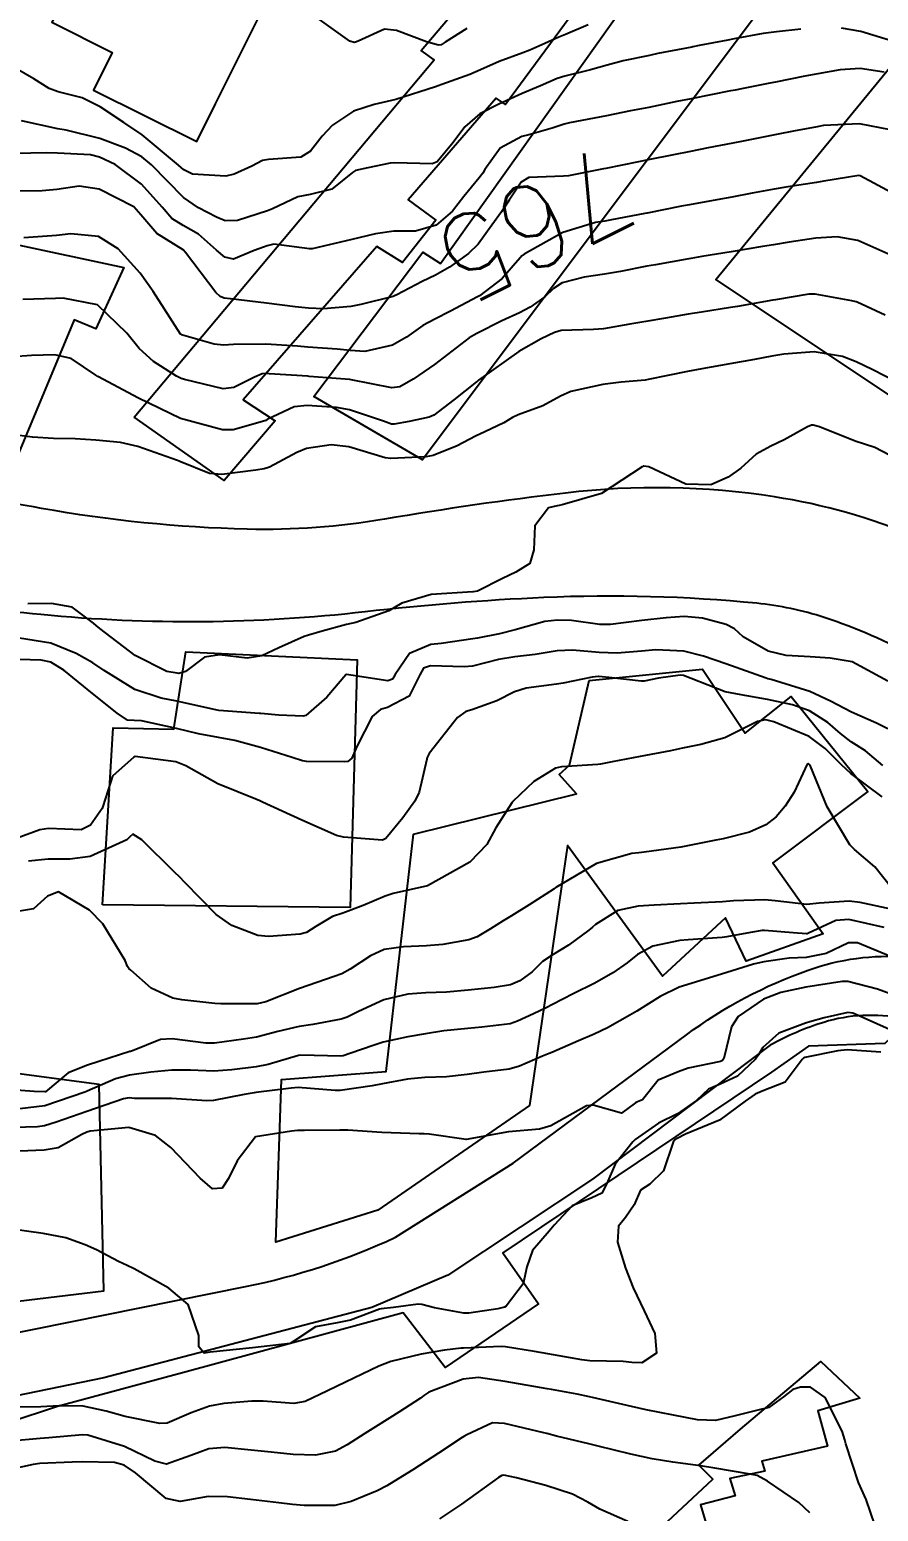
# Model space of a CAD drawing. Header units: metres. Extents: x 318500 to 325275, y 7408834 to 7428799.
# Drawn here: x 320211.8 to 320252.1, y 7410842.1 to 7410912.3 of the extents above; entities that cross this region are included whole.
import ezdxf
from ezdxf.enums import TextEntityAlignment as Align

# ---------------------------------------------------------------- set-up
doc = ezdxf.new("R2010")
doc.units = ezdxf.units.M
doc.header["$MEASUREMENT"] = 0
for name, color, linetype in [('Cotas', 45, 'Continuous'), ('Curvas de Nivel 1m', 11, 'Continuous'), ('Curvas de Nivel 5m', 15, 'Continuous'), ('Edificações', 30, 'Continuous'), ('Vias Primárias', 230, 'Continuous')]:
    doc.layers.add(name, color=color, linetype=linetype)
doc.styles.add('Style-STANDARD', font='STANDARD.shx')

msp = doc.modelspace()

# ---------------------------------------------------------------- linework, layer by layer
at = {"layer": 'Curvas de Nivel 1m', "flags": 128}
for points, elevation in [([(320232.568, 7410912.402), (320231.542, 7410911.745), (320231.35, 7410911.626), (320231.228, 7410911.611), (320230.658, 7410911.759), (320229.238, 7410912.298), (320228.665, 7410912.359), (320227.408, 7410911.798), (320227.283, 7410911.746), (320227.229, 7410911.741), (320227.024, 7410911.803), (320225.249, 7410913.064)], 769), ([(320238.319, 7410912.578), (320237.237, 7410912.118), (320236.922, 7410911.988), (320236.261, 7410911.685), (320235.552, 7410911.368), (320235.223, 7410911.239), (320234.094, 7410910.835), (320233.211, 7410910.435), (320232.714, 7410910.221), (320231.382, 7410909.747), (320231.199, 7410909.683), (320231.084, 7410909.637), (320229.193, 7410909.036), (320228.18, 7410908.8), (320227.187, 7410908.473), (320226.198, 7410907.815), (320225.703, 7410907.291), (320225.161, 7410906.59), (320224.693, 7410906.301), (320223.155, 7410906.183), (320222.883, 7410906.133), (320222.371, 7410905.868), (320221.528, 7410905.493), (320221.143, 7410905.402), (320219.562, 7410905.486), (320219.147, 7410905.693), (320218.888, 7410905.914), (320217.171, 7410907.357), (320216.307, 7410907.949), (320215.187, 7410908.685), (320214.326, 7410909.108), (320213.194, 7410909.403), (320212.758, 7410909.559), (320212.028, 7410910.008), (320211.207, 7410910.48)], 768), ([(320248.401, 7410912.364), (320247.241, 7410912.246), (320246.624, 7410912.161), (320245.235, 7410911.907), (320244.948, 7410911.851), (320243.579, 7410911.585), (320243.289, 7410911.529), (320243.229, 7410911.518), (320241.628, 7410911.21), (320241.223, 7410911.125), (320239.984, 7410910.867), (320239.215, 7410910.663), (320238.427, 7410910.436), (320237.207, 7410910.138), (320236.856, 7410910.025), (320236.057, 7410909.687), (320235.196, 7410909.309), (320234.085, 7410908.817), (320233.186, 7410908.348), (320232.468, 7410907.731), (320231.911, 7410906.997), (320231.155, 7410906.083), (320230.927, 7410905.98), (320229.154, 7410906.029), (320228.928, 7410906.008), (320227.867, 7410905.793), (320227.28, 7410905.666), (320227.147, 7410905.578), (320226.166, 7410904.783), (320225.13, 7410904.522), (320224.553, 7410904.414), (320223.358, 7410903.856), (320223.119, 7410903.758), (320221.689, 7410903.299), (320221.114, 7410903.273), (320220.689, 7410903.459), (320219.85, 7410903.899), (320219.127, 7410904.393), (320217.62, 7410905.933), (320217.156, 7410906.314), (320216.387, 7410906.723), (320215.168, 7410907.189), (320213.576, 7410907.582), (320213.175, 7410907.648), (320211.457, 7410908.016)], 767), ([(320252.959, 7410911.737), (320251.242, 7410912.263), (320250.326, 7410912.411)], 767), ([(320252.35, 7410910.331), (320251.215, 7410910.504), (320250.271, 7410910.437), (320249.211, 7410910.249), (320248.597, 7410910.131), (320247.205, 7410909.861), (320246.94, 7410909.807), (320245.665, 7410909.555), (320245.281, 7410909.477), (320245.199, 7410909.46), (320245.072, 7410909.435), (320243.195, 7410909.063), (320242.527, 7410908.934), (320241.19, 7410908.66), (320240.33, 7410908.487), (320239.186, 7410908.261), (320237.434, 7410907.918), (320237.182, 7410907.856), (320236.609, 7410907.679), (320235.507, 7410907.363), (320235.174, 7410907.274), (320234.154, 7410906.721), (320233.421, 7410905.717), (320233.318, 7410905.547), (320233.144, 7410905.317), (320232.43, 7410904.431), (320231.893, 7410903.738), (320231.113, 7410903.077), (320230.131, 7410902.786), (320229.11, 7410902.787), (320228.228, 7410902.669), (320227.106, 7410902.4), (320225.231, 7410901.958), (320225.101, 7410901.953), (320223.414, 7410902.166), (320223.102, 7410902.098), (320222.927, 7410902.037), (320222.477, 7410901.866), (320221.502, 7410901.468), (320221.095, 7410901.549), (320220.694, 7410901.886), (320219.849, 7410902.641), (320219.111, 7410903.052), (320218.583, 7410903.386), (320218.121, 7410903.925), (320217.136, 7410905.013), (320215.885, 7410905.953), (320215.155, 7410906.303), (320214.717, 7410906.406), (320213.158, 7410906.494), (320212.644, 7410906.511), (320211.157, 7410906.465)], 766), ([(320253.134, 7410904.39), (320251.211, 7410905.418), (320251.149, 7410905.43), (320249.493, 7410905.157), (320249.144, 7410905.101), (320247.783, 7410904.887), (320247.139, 7410904.774), (320246.098, 7410904.588), (320245.133, 7410904.409), (320244.421, 7410904.28), (320243.127, 7410904.041), (320242.749, 7410903.972), (320241.12, 7410903.645), (320241.098, 7410903.643), (320240.998, 7410903.621), (320239.431, 7410903.322), (320239.116, 7410903.267), (320238.668, 7410903.199), (320237.111, 7410902.727), (320235.277, 7410901.697), (320235.179, 7410901.619), (320235.097, 7410901.523), (320234.245, 7410900.546), (320233.162, 7410899.719), (320233.103, 7410899.686), (320233.069, 7410899.671), (320231.799, 7410898.999), (320231.053, 7410898.62), (320230.487, 7410898.319), (320229.699, 7410897.77), (320229.036, 7410897.382), (320227.735, 7410897.091), (320227.033, 7410897.127), (320226.42, 7410897.195), (320225.035, 7410897.297), (320224.533, 7410897.336), (320223.036, 7410897.429), (320221.499, 7410897.412), (320221.035, 7410897.377), (320220.581, 7410897.432), (320219.04, 7410897.87), (320219.015, 7410897.886), (320218.988, 7410897.911), (320218.224, 7410899.089), (320217.699, 7410899.931), (320217.083, 7410900.805), (320216.034, 7410901.951), (320215.106, 7410902.541), (320213.785, 7410902.658), (320213.106, 7410902.577), (320211.565, 7410902.474)], 764), ([(320253.1, 7410901.46), (320251.109, 7410902.341), (320250.131, 7410902.516), (320249.109, 7410902.453), (320247.85, 7410902.272), (320247.106, 7410902.146), (320246.592, 7410902.058), (320245.102, 7410901.804), (320243.71, 7410901.581), (320243.19, 7410901.497), (320243.098, 7410901.484), (320241.508, 7410901.199), (320241.093, 7410901.122), (320239.845, 7410900.876), (320239.087, 7410900.752), (320238.125, 7410900.613), (320237.08, 7410900.34), (320236.677, 7410900.075), (320236.261, 7410899.682), (320235.574, 7410899.18), (320235.058, 7410898.922), (320234.222, 7410898.538), (320233.043, 7410897.944), (320232.898, 7410897.866), (320232.682, 7410897.725), (320231.027, 7410896.469), (320230.029, 7410895.765), (320229.384, 7410895.404), (320229.014, 7410895.364), (320227.077, 7410895.742), (320227.019, 7410895.752), (320226.37, 7410895.81), (320225.098, 7410895.906), (320225.021, 7410895.914), (320223.193, 7410896.029), (320223.022, 7410896.041), (320222.861, 7410896.022), (320222.499, 7410895.865), (320221.517, 7410895.37), (320221.011, 7410895.306), (320219.176, 7410895.749), (320219.018, 7410895.807), (320218.801, 7410895.913), (320217.708, 7410896.611), (320217.033, 7410897.227), (320216.444, 7410897.946), (320215.06, 7410899.292), (320213.431, 7410899.618), (320213.064, 7410899.593), (320211.521, 7410899.555)], 763), ([(320252.407, 7410898.806), (320251.069, 7410899.424), (320251.026, 7410899.437), (320250.813, 7410899.484), (320249.074, 7410899.803), (320248.786, 7410899.802), (320247.206, 7410899.538), (320247.093, 7410899.516), (320247.07, 7410899.515), (320245.396, 7410899.224), (320245.064, 7410899.166), (320243.69, 7410898.951), (320243.059, 7410898.85), (320241.991, 7410898.671), (320241.053, 7410898.512), (320240.296, 7410898.383), (320239.048, 7410898.162), (320238.566, 7410898.128), (320237.046, 7410898.086), (320236.728, 7410897.991), (320236.098, 7410897.684), (320235.034, 7410897.077), (320233.121, 7410895.718), (320233.065, 7410895.674), (320233.019, 7410895.639), (320231.943, 7410894.799), (320230.995, 7410894.067), (320230.779, 7410893.967), (320229.825, 7410893.762), (320229.121, 7410893.636), (320228.988, 7410893.646), (320228.609, 7410893.776), (320226.998, 7410894.316), (320226.384, 7410894.425), (320225, 7410894.523), (320224.381, 7410894.457), (320223.106, 7410893.858), (320223.033, 7410893.815), (320222.989, 7410893.795), (320221.488, 7410893.367), (320220.982, 7410893.366), (320218.99, 7410893.91), (320217.004, 7410894.869), (320215.075, 7410895.903), (320215.02, 7410895.934), (320214.976, 7410895.961), (320213.802, 7410896.752), (320213.029, 7410896.923), (320211.919, 7410896.896), (320211.028, 7410896.824)], 762), ([(320253.022, 7410895.6), (320251.785, 7410896.226), (320251.031, 7410896.594), (320250.385, 7410896.841), (320249.036, 7410897.061), (320247.601, 7410896.958), (320247.033, 7410896.861), (320246.202, 7410896.712), (320245.029, 7410896.503), (320243.713, 7410896.266), (320243.025, 7410896.135), (320241.164, 7410895.751), (320241.021, 7410895.731), (320239.889, 7410895.627), (320239.124, 7410895.533), (320239.018, 7410895.517), (320237.492, 7410895.184), (320237.009, 7410894.967), (320236.167, 7410894.513), (320234.996, 7410894.086), (320234.737, 7410893.951), (320234.316, 7410893.7), (320233.424, 7410893.273), (320232.98, 7410893.066), (320232.101, 7410892.605), (320230.966, 7410892.155), (320230.628, 7410892.09), (320228.964, 7410892.005), (320228.691, 7410892.047), (320226.971, 7410892.558), (320226.127, 7410892.659), (320224.97, 7410892.483), (320224.508, 7410892.296), (320223.645, 7410891.843), (320223.207, 7410891.598), (320222.957, 7410891.519), (320222.564, 7410891.463), (320220.954, 7410891.249), (320220.367, 7410891.302), (320218.96, 7410891.863), (320218.928, 7410891.879), (320218.846, 7410891.912), (320216.97, 7410892.575), (320216.147, 7410892.774), (320214.974, 7410892.879), (320214, 7410892.949), (320212.975, 7410892.958), (320211.965, 7410893.015), (320210.977, 7410893.144)], 761), ([(320252.52, 7410881.455), (320250.843, 7410882.367), (320249.799, 7410882.543), (320248.846, 7410882.605), (320247.705, 7410882.663), (320246.85, 7410882.87), (320245.671, 7410883.548), (320245.25, 7410883.941), (320244.866, 7410884.141), (320243.74, 7410884.448), (320242.869, 7410884.522), (320242.012, 7410884.455), (320240.867, 7410884.331), (320239.377, 7410884.144), (320238.865, 7410884.144), (320237.533, 7410884.326), (320236.867, 7410884.353), (320236.265, 7410884.277), (320234.862, 7410883.895), (320234.109, 7410883.701), (320233.074, 7410883.5), (320232.856, 7410883.459), (320231.353, 7410883.242), (320230.852, 7410883.186), (320229.841, 7410882.764), (320229.175, 7410881.767), (320229.047, 7410881.547), (320228.825, 7410881.468), (320226.861, 7410881.768), (320226.829, 7410881.757), (320225.934, 7410880.692), (320224.925, 7410879.828), (320224.8, 7410879.788), (320223.657, 7410879.841), (320222.801, 7410879.913), (320222.735, 7410879.917), (320220.803, 7410880.07), (320220.584, 7410880.103), (320218.809, 7410880.511), (320218.075, 7410880.653), (320216.817, 7410881.059), (320215.368, 7410881.952), (320214.835, 7410882.323), (320214.041, 7410882.773), (320212.849, 7410883.249), (320211.363, 7410883.495)], 759), ([(320252.532, 7410879.189), (320251.986, 7410879.462), (320250.808, 7410879.99), (320249.803, 7410880.507), (320248.822, 7410880.963), (320247, 7410881.528), (320246.831, 7410881.572), (320246.765, 7410881.597), (320244.841, 7410882.274), (320243.785, 7410882.637), (320242.849, 7410882.872), (320241.522, 7410882.932), (320240.849, 7410882.87), (320239.697, 7410882.777), (320238.848, 7410882.811), (320237.583, 7410882.925), (320236.848, 7410882.889), (320235.807, 7410882.719), (320234.844, 7410882.603), (320234.069, 7410882.474), (320232.837, 7410882.167), (320232.436, 7410882.126), (320230.836, 7410882.175), (320230.518, 7410882.07), (320230.33, 7410881.755), (320229.827, 7410880.748), (320228.807, 7410880.208), (320228.467, 7410880.113), (320228.085, 7410879.781), (320227.356, 7410878.362), (320227.114, 7410877.795), (320226.926, 7410877.65), (320226.777, 7410877.626), (320224.963, 7410877.642), (320224.778, 7410877.676), (320224.284, 7410877.835), (320222.785, 7410878.313), (320221.563, 7410878.643), (320220.789, 7410878.777), (320219.848, 7410878.952), (320218.793, 7410879.21), (320217.143, 7410879.58), (320216.797, 7410879.591), (320216.471, 7410879.609), (320215.993, 7410879.942), (320214.814, 7410880.865), (320213.465, 7410881.98), (320212.835, 7410882.349), (320212.387, 7410882.444), (320210.837, 7410882.491)], 758), ([(320252.286, 7410877.457), (320251.47, 7410878.153), (320250.791, 7410878.583), (320250.276, 7410878.969), (320249.68, 7410879.497), (320248.808, 7410880.052), (320248.001, 7410880.33), (320246.816, 7410880.59), (320245.567, 7410880.801), (320244.821, 7410880.943), (320243.201, 7410881.584), (320242.832, 7410881.728), (320242.683, 7410881.74), (320241.648, 7410881.602), (320240.977, 7410881.459), (320240.828, 7410881.45), (320239.306, 7410881.633), (320238.831, 7410881.675), (320238.797, 7410881.674), (320238.507, 7410881.645), (320237.129, 7410881.362), (320236.825, 7410881.315), (320235.38, 7410881.126), (320234.819, 7410880.945), (320233.992, 7410880.523), (320232.806, 7410880.099), (320232.518, 7410880.011), (320232.131, 7410879.73), (320230.783, 7410878.02), (320230.691, 7410877.841), (320230.672, 7410877.751), (320230.313, 7410876.198), (320230.097, 7410875.757), (320229.526, 7410874.974), (320228.723, 7410873.99), (320228.574, 7410873.92), (320226.724, 7410874.057), (320226.389, 7410874.141), (320224.735, 7410874.86), (320222.88, 7410875.717), (320222.749, 7410875.78), (320222.563, 7410875.853), (320220.761, 7410876.586), (320219.243, 7410877.432), (320218.776, 7410877.628), (320216.834, 7410877.875), (320216.779, 7410877.855), (320215.759, 7410876.951), (320215.446, 7410875.95), (320215.281, 7410875.413), (320214.73, 7410874.624), (320214.286, 7410874.407), (320212.727, 7410874.461), (320212.314, 7410874.407), (320211.24, 7410874.005)], 757), ([(320252.254, 7410875.962), (320250.774, 7410877.074), (320250.329, 7410877.487), (320249.549, 7410878.26), (320248.793, 7410878.828), (320247.128, 7410879.527), (320246.801, 7410879.608), (320246.716, 7410879.617), (320246.344, 7410879.537), (320244.792, 7410878.761), (320243.658, 7410878.447), (320242.787, 7410878.27), (320242.229, 7410878.152), (320240.783, 7410877.878), (320239.46, 7410877.63), (320238.898, 7410877.518), (320238.778, 7410877.503), (320237.048, 7410877.394), (320236.775, 7410877.322), (320235.749, 7410876.696), (320234.751, 7410875.755), (320234.718, 7410875.723), (320234.693, 7410875.691), (320233.934, 7410874.5), (320233.51, 7410873.708), (320232.711, 7410872.869), (320230.7, 7410871.75), (320229.081, 7410871.379), (320228.692, 7410871.261), (320227.657, 7410870.813), (320226.68, 7410870.451), (320226.194, 7410870.291), (320225.413, 7410869.819), (320224.957, 7410869.534), (320224.664, 7410869.452), (320223.159, 7410869.348), (320222.663, 7410869.392), (320221.427, 7410869.869), (320220.678, 7410870.391), (320219.195, 7410871.903), (320218.953, 7410872.157), (320218.705, 7410872.402), (320217.158, 7410873.926), (320216.724, 7410874.202), (320216.588, 7410874.066), (320216.449, 7410873.934), (320214.712, 7410873.136), (320213.744, 7410873.009), (320212.71, 7410873.019), (320211.783, 7410872.926)], 756), ([(320252.688, 7410870.65), (320251.211, 7410870.954), (320250.693, 7410871.028), (320249.267, 7410870.926), (320248.69, 7410870.87), (320247.181, 7410871.037), (320246.693, 7410871.083), (320245.209, 7410871.036), (320244.692, 7410870.995), (320243.349, 7410870.921), (320242.69, 7410870.894), (320241.455, 7410870.835), (320240.688, 7410870.789), (320239.728, 7410870.581), (320238.674, 7410869.911), (320238.53, 7410869.784), (320238.358, 7410869.645), (320237.38, 7410868.938), (320236.652, 7410868.496), (320236.159, 7410868.163), (320235.656, 7410867.68), (320235.081, 7410867.24), (320234.634, 7410867.062), (320233.867, 7410866.937), (320232.631, 7410866.797), (320231.603, 7410866.708), (320230.629, 7410866.675), (320229.768, 7410866.619), (320228.626, 7410866.345), (320227.431, 7410865.788), (320226.892, 7410865.52), (320226.614, 7410865.427), (320225.258, 7410865.173), (320224.609, 7410865.075), (320223.605, 7410864.84), (320222.601, 7410864.582), (320221.979, 7410864.48), (320220.596, 7410864.295), (320220.189, 7410864.294), (320218.599, 7410864.491), (320218.048, 7410864.466), (320216.712, 7410863.929), (320216.617, 7410863.902), (320216.589, 7410863.894), (320215.119, 7410863.415), (320214.579, 7410863.25), (320213.671, 7410862.876), (320212.588, 7410861.99), (320212.56, 7410861.982), (320212.045, 7410861.995), (320210.561, 7410862.108)], 754), ([(320252.357, 7410869.772), (320250.68, 7410870.148), (320250.06, 7410870.108), (320248.768, 7410869.509), (320248.706, 7410869.472), (320248.669, 7410869.468), (320248.043, 7410869.516), (320246.672, 7410869.639), (320246.565, 7410869.638), (320246.015, 7410869.54), (320244.894, 7410869.329), (320244.666, 7410869.297), (320243.063, 7410869.185), (320242.663, 7410869.15), (320241.379, 7410868.883), (320240.653, 7410868.496), (320240.164, 7410868.101), (320239.492, 7410867.627), (320238.635, 7410867.136), (320237.603, 7410866.628), (320236.625, 7410866.128), (320236.326, 7410865.97), (320235.728, 7410865.679), (320234.974, 7410865.327), (320234.613, 7410865.214), (320233.278, 7410865.042), (320232.609, 7410864.989), (320231.476, 7410864.867), (320230.605, 7410864.74), (320229.764, 7410864.596), (320228.599, 7410864.34), (320228.171, 7410864.202), (320227.019, 7410863.794), (320226.695, 7410863.691), (320226.588, 7410863.675), (320224.697, 7410863.72), (320224.588, 7410863.701), (320223.143, 7410863.283), (320222.58, 7410863.17), (320221.424, 7410863.02), (320220.576, 7410862.962), (320219.461, 7410863.012), (320218.577, 7410863.017), (320217.583, 7410862.912), (320216.573, 7410862.773), (320215.915, 7410862.595), (320214.561, 7410862.013), (320214.525, 7410861.996), (320214.458, 7410861.962), (320212.553, 7410861.315), (320211.37, 7410861.184)], 753), ([(320252.654, 7410868.395), (320251.091, 7410869.046), (320250.664, 7410869.05), (320249.611, 7410868.54), (320248.653, 7410868.352), (320247.853, 7410868.317), (320246.649, 7410868.153), (320246.151, 7410868.034), (320244.64, 7410867.56), (320242.634, 7410866.946), (320241.726, 7410866.502), (320240.622, 7410865.815), (320240.294, 7410865.615), (320239.231, 7410865.011), (320238.606, 7410864.713), (320237.854, 7410864.399), (320236.593, 7410863.85), (320236.465, 7410863.798), (320236.16, 7410863.674), (320235.063, 7410863.205), (320234.581, 7410863.06), (320233.375, 7410862.911), (320232.576, 7410862.808), (320231.609, 7410862.7), (320230.574, 7410862.663), (320229.745, 7410862.586), (320228.569, 7410862.366), (320228.076, 7410862.268), (320226.564, 7410862.043), (320226.322, 7410862.046), (320224.565, 7410862.184), (320224.235, 7410862.164), (320222.561, 7410861.949), (320222.475, 7410861.937), (320222.001, 7410861.858), (320220.557, 7410861.574), (320220.233, 7410861.561), (320218.558, 7410861.668), (320216.811, 7410861.674), (320216.558, 7410861.697), (320216.28, 7410861.657), (320214.551, 7410861.049), (320213.102, 7410860.538), (320212.544, 7410860.37), (320212.208, 7410860.329), (320210.543, 7410860.274)], 752), ([(320252.632, 7410866.633), (320252.033, 7410866.858), (320250.637, 7410867.213), (320250.369, 7410867.216), (320248.634, 7410866.943), (320247.458, 7410866.695), (320246.628, 7410866.372), (320245.43, 7410865.548), (320245.108, 7410865.058), (320244.751, 7410863.558), (320244.684, 7410863.464), (320244.588, 7410863.428), (320243.062, 7410863.104), (320242.58, 7410862.925), (320241.631, 7410862.543), (320240.891, 7410861.607), (320240.662, 7410861.506), (320240.558, 7410861.457), (320239.907, 7410860.973), (320238.557, 7410861.344), (320238.233, 7410861.322), (320236.547, 7410860.369), (320236.005, 7410860.216), (320234.544, 7410860.09), (320232.54, 7410859.72), (320230.779, 7410859.983), (320230.542, 7410859.993), (320230.303, 7410859.992), (320228.543, 7410860.059), (320226.92, 7410860.171), (320226.544, 7410860.169), (320224.863, 7410860.145), (320224.543, 7410860.145), (320224.257, 7410860.119), (320222.54, 7410859.85), (320221.671, 7410858.714), (320221.258, 7410857.869), (320220.962, 7410857.414), (320220.503, 7410857.383), (320219.915, 7410857.889), (320218.532, 7410859.35), (320217.81, 7410859.917), (320216.544, 7410860.296), (320214.704, 7410860.12), (320214.541, 7410860.068), (320214.309, 7410859.963), (320213.185, 7410859.325), (320212.528, 7410859.214), (320211.358, 7410859.171)], 751), ([(320252.193, 7410863.859), (320250.597, 7410863.971), (320250.163, 7410863.92), (320248.591, 7410863.607), (320248.523, 7410863.579), (320248.467, 7410863.511), (320247.653, 7410862.44), (320246.567, 7410862.007), (320246.23, 7410861.87), (320245.76, 7410861.542), (320244.551, 7410860.634), (320242.93, 7410859.971), (320242.542, 7410859.766), (320242.431, 7410859.701), (320242.343, 7410859.592), (320241.884, 7410858.232), (320241.245, 7410857.603), (320240.797, 7410857.315), (320240.495, 7410856.622), (320240.082, 7410856.02), (320239.754, 7410855.621), (320239.705, 7410854.855), (320240.095, 7410853.615), (320240.446, 7410852.683), (320240.973, 7410851.605), (320241.484, 7410850.529), (320241.553, 7410849.598), (320240.867, 7410849.134), (320240.395, 7410849.144), (320239.971, 7410849.191), (320238.396, 7410849.236), (320238.026, 7410849.276), (320236.399, 7410849.568), (320235.781, 7410849.676), (320234.403, 7410849.898), (320234.194, 7410849.903), (320232.402, 7410849.831), (320232.298, 7410849.825), (320231.512, 7410849.733), (320230.398, 7410849.552), (320228.955, 7410849.204), (320228.392, 7410848.98), (320226.811, 7410848.22), (320226.382, 7410848.018), (320225.961, 7410847.806), (320224.899, 7410847.295), (320224.371, 7410847.205), (320222.902, 7410847.315), (320222.372, 7410847.322), (320221.039, 7410847.201), (320220.368, 7410847.087), (320219.491, 7410846.765), (320218.356, 7410846.279), (320218.014, 7410846.255), (320216.36, 7410846.596), (320215.466, 7410846.841), (320214.367, 7410847.081), (320213.241, 7410847.103), (320212.366, 7410847.054), (320211.337, 7410847.028)], 749), ([(320251.907, 7410841.456), (320251.498, 7410842.648), (320251.139, 7410843.468), (320250.529, 7410845.295), (320250.481, 7410845.478), (320250.356, 7410845.893), (320249.559, 7410847.492), (320248.863, 7410847.981), (320248.385, 7410847.983), (320248.026, 7410847.871), (320247.574, 7410847.518), (320246.886, 7410847.011), (320246.37, 7410846.895), (320245.292, 7410846.62), (320244.363, 7410846.394), (320243.505, 7410846.431), (320242.366, 7410846.647), (320241.066, 7410846.907), (320240.372, 7410847.057), (320238.523, 7410847.493), (320238.378, 7410847.526), (320237.801, 7410847.649), (320236.581, 7410847.866), (320236.382, 7410847.903), (320236.107, 7410847.948), (320234.386, 7410848.253), (320233.12, 7410848.442), (320232.386, 7410848.363), (320230.771, 7410847.744), (320230.535, 7410847.591), (320230.376, 7410847.465), (320229.334, 7410846.792), (320228.356, 7410846.175), (320228.107, 7410846.021), (320227.732, 7410845.779), (320226.894, 7410845.239), (320226.337, 7410844.952), (320225.391, 7410844.757), (320224.334, 7410844.785), (320223.282, 7410844.895), (320222.337, 7410844.994), (320221.087, 7410845.121), (320220.338, 7410845.064), (320219.478, 7410844.748), (320218.326, 7410844.335), (320217.772, 7410844.472), (320216.339, 7410845.164), (320214.6, 7410845.702), (320214.346, 7410845.721), (320212.744, 7410845.584), (320212.343, 7410845.55), (320210.927, 7410845.419)], 748), ([(320248.823, 7410842.02), (320248.31, 7410842.51), (320246.815, 7410843.525), (320246.324, 7410843.799), (320246.002, 7410843.857), (320244.329, 7410844.136), (320243.647, 7410844.254), (320242.332, 7410844.418), (320241.349, 7410844.586), (320240.338, 7410844.809), (320238.8, 7410845.177), (320238.345, 7410845.287), (320236.821, 7410845.663), (320236.352, 7410845.778), (320236.212, 7410845.812), (320234.358, 7410846.255), (320233.776, 7410846.282), (320232.57, 7410845.717), (320232.429, 7410845.639), (320232.348, 7410845.598), (320231.217, 7410844.856), (320230.328, 7410844.269), (320230.012, 7410844.066), (320229.521, 7410843.758), (320228.779, 7410843.302), (320228.313, 7410843.063), (320227.077, 7410842.558), (320226.306, 7410842.369), (320224.851, 7410842.367), (320224.306, 7410842.421), (320223.648, 7410842.495), (320222.308, 7410842.647), (320221.218, 7410842.775), (320220.309, 7410842.8), (320218.969, 7410842.563), (320218.308, 7410842.708), (320216.857, 7410843.925), (320216.325, 7410844.277), (320215.853, 7410844.411), (320214.327, 7410844.447), (320213.861, 7410844.432), (320212.325, 7410844.354), (320212.002, 7410844.316), (320210.625, 7410844.007)], 747), ([(320240.201, 7410841.611), (320238.877, 7410842.203), (320238.309, 7410842.524), (320237.575, 7410842.913), (320236.317, 7410843.321), (320234.919, 7410843.684), (320234.322, 7410843.811), (320234.22, 7410843.793), (320234.064, 7410843.694), (320232.307, 7410842.44), (320231.275, 7410841.735)], 746)]:
    msp.add_lwpolyline(points, dxfattribs=dict(at, elevation=elevation))
at = {"layer": 'Curvas de Nivel 5m', "flags": 128}
for points, elevation in [([(320253.141, 7410907.5), (320251.184, 7410907.873), (320249.47, 7410907.793), (320249.182, 7410907.741), (320248.054, 7410907.527), (320247.328, 7410907.387), (320247.177, 7410907.36), (320245.673, 7410907.054), (320245.171, 7410906.956), (320244.011, 7410906.733), (320243.165, 7410906.566), (320242.357, 7410906.408), (320241.158, 7410906.171), (320240.703, 7410906.079), (320239.152, 7410905.763), (320239.047, 7410905.747), (320238.569, 7410905.649), (320237.394, 7410905.419), (320237.146, 7410905.396), (320235.502, 7410905.337), (320235.141, 7410905.114), (320234.571, 7410904.263), (320234.204, 7410903.709), (320233.759, 7410903.068), (320233.104, 7410902.166), (320232.648, 7410901.727), (320231.745, 7410901.086), (320231.084, 7410900.701), (320230.442, 7410900.397), (320229.24, 7410899.777), (320229.129, 7410899.719), (320229.069, 7410899.699), (320227.538, 7410899.32), (320227.061, 7410899.224), (320225.775, 7410899.104), (320225.06, 7410899.134), (320224.43, 7410899.208), (320223.063, 7410899.372), (320221.366, 7410899.576), (320221.066, 7410899.617), (320220.875, 7410899.691), (320220.666, 7410899.886), (320219.221, 7410901.785), (320219.117, 7410901.91), (320217.86, 7410902.681), (320217.116, 7410903.571), (320216.781, 7410903.943), (320215.132, 7410904.78), (320214.19, 7410904.919), (320213.132, 7410904.764), (320212.435, 7410904.696), (320211.13, 7410904.689)], 765), ([(320252.968, 7410891.98), (320251.909, 7410892.533), (320250.98, 7410892.832), (320249.289, 7410893.506), (320248.991, 7410893.593), (320248.915, 7410893.587), (320248.723, 7410893.513), (320247.61, 7410892.894), (320246.976, 7410892.597), (320246.288, 7410892.222), (320245.552, 7410891.551), (320244.956, 7410891.123), (320244.135, 7410890.755), (320242.952, 7410890.788), (320241.188, 7410891.608), (320240.961, 7410891.655), (320240.927, 7410891.644), (320240.884, 7410891.611), (320238.947, 7410890.356), (320237.088, 7410889.814), (320236.941, 7410889.78), (320236.851, 7410889.761), (320236.433, 7410889.675), (320235.784, 7410888.824), (320235.75, 7410887.682), (320235.556, 7410887.028), (320234.894, 7410886.619), (320234.264, 7410886.325), (320233.068, 7410885.717), (320232.88, 7410885.69), (320232.849, 7410885.69), (320230.878, 7410885.559), (320229.486, 7410885.152), (320228.87, 7410884.793), (320227.309, 7410884.238), (320226.863, 7410884.144), (320225.708, 7410883.817), (320225.051, 7410883.634), (320224.856, 7410883.567), (320223.649, 7410883.041), (320222.842, 7410882.655), (320222.156, 7410882.545), (320220.842, 7410882.708), (320220.134, 7410882.597), (320219.22, 7410881.904), (320218.916, 7410881.822), (320218.829, 7410881.828), (320218.346, 7410881.915), (320216.841, 7410882.673), (320215.163, 7410883.955), (320214.993, 7410884.09), (320214.863, 7410884.211), (320213.85, 7410884.956), (320212.871, 7410885.13), (320211.755, 7410885.117)], 760), ([(320252.702, 7410871.655), (320251.904, 7410872.654), (320250.941, 7410873.477), (320250.723, 7410873.694), (320249.655, 7410875.496), (320248.863, 7410877.425), (320248.805, 7410877.51), (320248.748, 7410877.543), (320248.708, 7410877.511), (320248.087, 7410876.189), (320247.659, 7410875.521), (320247.239, 7410875.028), (320246.737, 7410874.643), (320245.973, 7410874.299), (320244.726, 7410873.986), (320244.372, 7410873.918), (320242.72, 7410873.59), (320240.977, 7410873.348), (320240.717, 7410873.319), (320240.389, 7410873.287), (320238.712, 7410872.81), (320236.787, 7410871.669), (320236.736, 7410871.633), (320236.699, 7410871.601), (320235.522, 7410870.847), (320234.679, 7410870.32), (320234.286, 7410870.085), (320233.684, 7410869.705), (320233.052, 7410869.326), (320232.662, 7410869.184), (320231.426, 7410868.971), (320230.657, 7410868.904), (320229.562, 7410868.855), (320228.654, 7410868.728), (320227.991, 7410868.438), (320227.031, 7410867.794), (320226.638, 7410867.578), (320226.275, 7410867.444), (320224.631, 7410866.884), (320223.031, 7410866.253), (320222.623, 7410866.156), (320220.898, 7410866.151), (320220.623, 7410866.168), (320219.06, 7410866.339), (320218.625, 7410866.42), (320217.602, 7410866.892), (320216.638, 7410867.751), (320216.543, 7410867.835), (320216.482, 7410867.932), (320216.366, 7410868.212), (320215.301, 7410869.951), (320214.68, 7410870.603), (320213.205, 7410871.47), (320212.689, 7410871.257), (320212.017, 7410870.659), (320210.676, 7410870.434)], 755), ([(320252.612, 7410864.933), (320251.408, 7410865.468), (320250.863, 7410865.717), (320250.623, 7410865.75), (320249.51, 7410865.497), (320248.826, 7410865.298), (320248.616, 7410865.244), (320247.362, 7410864.769), (320246.598, 7410864.083), (320246.391, 7410863.736), (320246.256, 7410863.535), (320245.401, 7410862.725), (320244.572, 7410862.35), (320244.027, 7410862.109), (320243.46, 7410861.576), (320242.553, 7410860.935), (320241.65, 7410860.498), (320240.541, 7410859.717), (320240.432, 7410859.612), (320239.598, 7410858.55), (320239.2, 7410857.63), (320238.96, 7410857.176), (320238.5, 7410856.962), (320237.563, 7410856.585), (320236.704, 7410855.667), (320236.477, 7410855.375), (320235.685, 7410854.46), (320235.405, 7410853.681), (320235.244, 7410852.886), (320234.432, 7410851.825), (320234.351, 7410851.771), (320234.042, 7410851.696), (320232.654, 7410851.49), (320232.427, 7410851.493), (320231.031, 7410851.741), (320230.432, 7410851.895), (320230.265, 7410851.919), (320229.09, 7410851.763), (320228.497, 7410851.701), (320228.429, 7410851.686), (320227.053, 7410851.158), (320226.418, 7410851.023), (320225.396, 7410850.835), (320224.405, 7410850.189), (320224.191, 7410850.044), (320222.4, 7410849.85), (320220.398, 7410849.636), (320220.108, 7410849.595), (320219.863, 7410849.888), (320219.866, 7410850.43), (320219.354, 7410851.896), (320218.442, 7410852.678), (320216.79, 7410853.592), (320216.457, 7410853.745), (320216.043, 7410853.936), (320215.002, 7410854.489), (320214.468, 7410854.733), (320213.555, 7410855.058), (320212.473, 7410855.258), (320211.012, 7410855.468)], 750)]:
    msp.add_lwpolyline(points, dxfattribs=dict(at, elevation=elevation))
at = {"layer": 'Edificações'}
for points in [[(320287.026, 7410924.177), (320273.003, 7410906), (320278.507, 7410902.297), (320275.948, 7410899.049), (320270.509, 7410902.404), (320269.283, 7410900.38), (320272.909, 7410897.345), (320269.92, 7410894.618), (320272.373, 7410892.754), (320269.333, 7410888.915), (320263.414, 7410893.388), (320265.12, 7410895.519), (320263.041, 7410897.116), (320257.815, 7410889.714), (320254.083, 7410892.27), (320254.882, 7410893.495), (320244.369, 7410900.49), (320254.868, 7410913.287)], [(320218.86, 7410915.612), (320215.249, 7410917.415), (320212.892, 7410912.694), (320215.756, 7410911.264), (320214.866, 7410909.481), (320219.759, 7410907.038), (320220.649, 7410908.82), (320224.098, 7410915.727), (320219.952, 7410917.798), (320218.86, 7410915.612)], [(320247.895, 7410915.218), (320230.459, 7410891.949), (320225.313, 7410894.947), (320230.472, 7410901.794), (320231.318, 7410901.254), (320243.209, 7410917.958)], [(320261.817, 7410826.838), (320261.437, 7410843.237), (320260.99, 7410847.889), (320259.759, 7410857.174), (320258.529, 7410860.467), (320253.156, 7410864.997), (320252.381, 7410864.282), (320248.771, 7410864.142), (320247.018, 7410862.917), (320234.276, 7410854.343), (320235.958, 7410851.927), (320231.541, 7410848.916), (320229.543, 7410851.507), (320219.087, 7410848.667), (320213.163, 7410847.056), (320208.562, 7410845.542)], [(320239.212, 7410838.943), (320244.234, 7410843.611), (320243.561, 7410844.283), (320245.546, 7410845.982), (320249.344, 7410849.198), (320251.192, 7410847.459), (320249.201, 7410846.856), (320249.663, 7410845.187), (320246.561, 7410844.464), (320246.703, 7410844.003), (320245.033, 7410843.648), (320245.281, 7410842.832), (320243.647, 7410842.406), (320244.854, 7410838.35)]]:
    msp.add_lwpolyline(points, dxfattribs=at)
for points in [[(320216.788, 7410893.971), (320231.01, 7410910.916), (320230.406, 7410911.355), (320238.163, 7410920.51), (320240.196, 7410919.099), (320238.99, 7410917.722), (320240.265, 7410916.758), (320234.404, 7410908.793), (320233.956, 7410909.103), (320229.783, 7410904.268), (320231.093, 7410903.304), (320229.508, 7410901.308), (320228.301, 7410902.064), (320221.958, 7410894.793), (320223.474, 7410893.794), (320221.062, 7410890.972)], [(320210.521, 7410890.355), (320207.438, 7410890.74), (320208.63, 7410898.97), (320204.531, 7410899.564), (320205.407, 7410904.882), (320211.186, 7410904.043), (320210.906, 7410902.223), (320216.301, 7410901.069), (320214.97, 7410898.165), (320213.954, 7410898.585)], [(320182.813, 7410886.678), (320181.927, 7410883.305), (320183.081, 7410883.099), (320181.699, 7410878.23), (320181.009, 7410872.165), (320199.078, 7410869.524), (320198.348, 7410864.614), (320199.308, 7410864.548), (320197.387, 7410850.377), (320215.348, 7410852.547), (320215.134, 7410862.327), (320210.746, 7410862.915), (320211.178, 7410872.675), (320205.721, 7410873.263), (320206.898, 7410883.63), (320200.531, 7410884.324), (320200.049, 7410880.797), (320189.402, 7410882.24), (320189.99, 7410885.554)], [(320215.288, 7410870.856), (320215.795, 7410879.237), (320218.671, 7410879.17), (320219.25, 7410882.837), (320227.372, 7410882.459), (320227.034, 7410870.715)], [(320228.353, 7410856.37), (320223.513, 7410854.849), (320223.785, 7410862.563), (320228.734, 7410862.943), (320230.041, 7410874.206), (320237.764, 7410876.107), (320236.949, 7410877.031), (320237.438, 7410877.465), (320238.363, 7410881.485), (320243.747, 7410882.028), (320245.762, 7410878.994), (320247.938, 7410880.732), (320251.581, 7410876.223), (320247.067, 7410872.842), (320249.46, 7410869.475), (320245.817, 7410868.171), (320244.838, 7410870.235), (320241.846, 7410867.465), (320237.332, 7410873.657), (320235.537, 7410861.327)]]:
    msp.add_lwpolyline(points, close=True, dxfattribs=at)
at = {"layer": 'Vias Primárias'}
for points in [[(320296.241, 7410800.295), (320284.067, 7410785.032), (320277.588, 7410776.679, -0.108915), (320276.191, 7410775.516, -0.1713), (320274.095, 7410775.225, -0.095512), (320270.719, 7410776.621, -0.296005), (320269.496, 7410779.412), (320271.592, 7410797), (320275.324, 7410825.835), (320276.258, 7410838.442, 0.031945), (320276.317, 7410844.198, 0.000606), (320275.733, 7410854.809, 0.042592), (320274.785, 7410861.472, 0.05386), (320271.314, 7410871.472, 0.048393), (320268.972, 7410875.394, 0.042006), (320262.873, 7410882.36, 0.092841), (320253.882, 7410888.285, 0.0608), (320247.148, 7410890.192, 0.068176), (320237.252, 7410890.375, 0.012987), (320228.661, 7410889.132, -0.048663), (320222.151, 7410888.659, -0.037929), (320212.401, 7410889.644, 0.012451), (320206.193, 7410890.592, -0.005721)], [(320271.963, 7410841.504, 0.080098), (320271.602, 7410847.418), (320269.663, 7410860.569, 0.078895), (320267.499, 7410867.471, 0.039391), (320263.846, 7410873.564, 0.068942), (320257.807, 7410879.963, 0.089713), (320249.515, 7410884.469, 0.055369), (320246.309, 7410885.146, 0.035399), (320236.22, 7410885.416, 0.01769), (320227.745, 7410884.741, -0.053176), (320212.375, 7410884.61, -0.002007), (320199.479, 7410885.927, -0.013317)], [(320210.394, 7410850.403), (320222.065, 7410852.749, 0.059716), (320229.181, 7410855.09), (320234.766, 7410858.598), (320242.986, 7410864.691, -0.074715), (320248.752, 7410867.757, -0.103295), (320253.399, 7410868.382, -0.072679), (320257.678, 7410867.437, -0.161292), (320261.055, 7410864.693, -0.037761), (320264.256, 7410858.739, -0.065453), (320265.878, 7410853.243, -0.023356), (320266.915, 7410843.826, -0.029648), (320266.963, 7410830.701, 0.021908)], [(320280.847, 7410745.565, -0.047059), (320273.144, 7410752.363, -0.094524), (320269.311, 7410758.406, -0.019287), (320266.744, 7410765.705, -0.015363), (320265.438, 7410770.446, -0.074008), (320264.808, 7410777.395, -0.033613), (320266.16, 7410788.2, 0.053271), (320266.793, 7410795.599, 0.050211), (320266.567, 7410797.443, -0.013986), (320265.667, 7410802.031, -0.007152), (320264.18, 7410811.764, -0.014969), (320263.275, 7410820.158, -0.02302), (320263.005, 7410828.768, 0.008901), (320262.96, 7410843.145, 0.0372), (320261.879, 7410854.454, 0.110065), (320258.903, 7410861.715, 0.192453), (320253.223, 7410865.456, 0.125761), (320249.485, 7410865.276, 0.052639), (320246.952, 7410864.195), (320238.521, 7410857.836), (320231.668, 7410853.286), (320228.065, 7410851.756), (320215.36, 7410848.425), (320200.079, 7410845.274)]]:
    msp.add_lwpolyline(points, format="xyb", dxfattribs=at)

# ---------------------------------------------------------------- texts
at = {"layer": 'Cotas', "style": 'Style-STANDARD'}
msp.add_text('765', height=4, rotation=206.50903, dxfattribs=at).set_placement((320235.813, 7410903.072, 765), align=Align.MIDDLE_CENTER)

doc.saveas('drawing.dxf')
